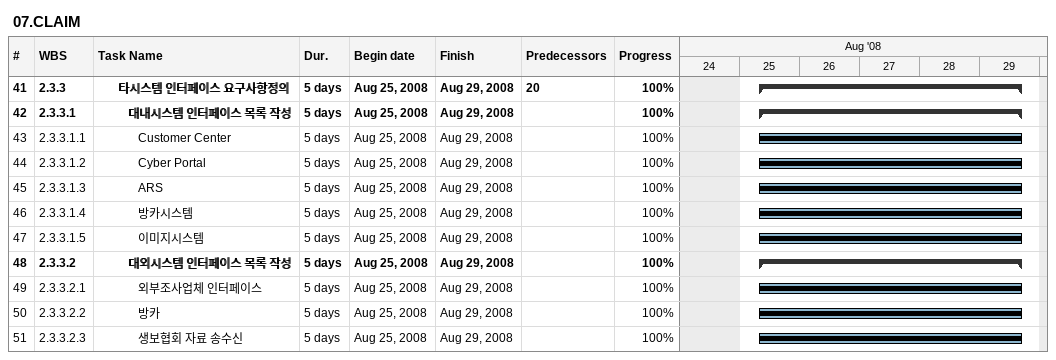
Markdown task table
07.CLAIM

| ID | WBS | Task | Duration | Start | Finish | Predecessors | % complete |
|---|---|---|---|---|---|---|---|
| 41 | 2.3.3 | **타시스템 인터페이스 요구사항정의** | 5d | 2008-08-25 | 2008-08-29 | 20 | 100 |
| 42 | 2.3.3.1 | **대내시스템 인터페이스 목록 작성** | 5d | 2008-08-25 | 2008-08-29 |  | 100 |
| 43 | 2.3.3.1.1 | Customer Center | 5d | 2008-08-25 | 2008-08-29 |  | 100 |
| 44 | 2.3.3.1.2 | Cyber Portal | 5d | 2008-08-25 | 2008-08-29 |  | 100 |
| 45 | 2.3.3.1.3 | ARS | 5d | 2008-08-25 | 2008-08-29 |  | 100 |
| 46 | 2.3.3.1.4 | 방카시스템 | 5d | 2008-08-25 | 2008-08-29 |  | 100 |
| 47 | 2.3.3.1.5 | 이미지시스템 | 5d | 2008-08-25 | 2008-08-29 |  | 100 |
| 48 | 2.3.3.2 | **대외시스템 인터페이스 목록 작성** | 5d | 2008-08-25 | 2008-08-29 |  | 100 |
| 49 | 2.3.3.2.1 | 외부조사업체 인터페이스 | 5d | 2008-08-25 | 2008-08-29 |  | 100 |
| 50 | 2.3.3.2.2 | 방카 | 5d | 2008-08-25 | 2008-08-29 |  | 100 |
| 51 | 2.3.3.2.3 | 생보협회 자료 송수신 | 5d | 2008-08-25 | 2008-08-29 |  | 100 |
